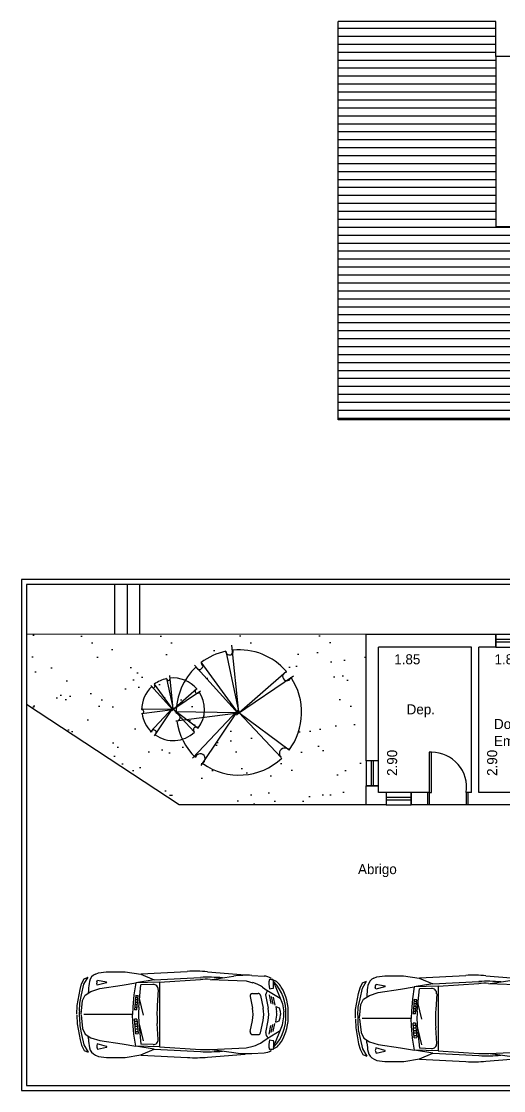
# Model space of a CAD drawing. Extents: x 2.5 to 46, y 0.5 to 35.7.
# Drawn here: x 2.52 to 12.13, y 13.51 to 34.84 of the extents above; entities that cross this region are included whole.
import ezdxf

# ---------------------------------------------------------------- set-up
doc = ezdxf.new("R2010")
doc.units = 0
doc.layers.get('0').update_dxf_attribs({"linetype": 'CONTINUOUS'})
doc.layers.get('DEFPOINTS').update_dxf_attribs({"linetype": 'CONTINUOUS'})
for name, color, linetype in [('ARV', 3, 'CONTINUOUS'), ('BLOCO', 5, 'CONTINUOUS'), ('CINZA', 8, 'CONTINUOUS'), ('HACHURA', 1, 'CONTINUOUS'), ('JARDIM', 3, 'CONTINUOUS'), ('PAREDE', 7, 'CONTINUOUS')]:
    doc.layers.add(name, color=color, linetype=linetype)
doc.styles.add('PADRÃO', font='', dxfattribs={"height": 0.2})
doc.styles.get('PADRÃO').set_extended_font_data('AvantGarde Bk BT')
doc.dimstyles.new('PADRÃOS', dxfattribs={"dimtxt": 0.15, "dimasz": 0.1, "dimexe": 1.25, "dimexo": 0.625, "dimgap": 0.1, "dimtad": 0, "dimjust": 1, "dimzin": 1, "dimdsep": 46, "dimtxsty": 'PADRÃO', "dimcen": 2.5, "dimse1": 1, "dimse2": 1, "dimsd1": 1, "dimsd2": 1, "dimclrt": 1, "dimadec": 0, "dimazin": 0, "dimtfac": 1, "dimtdec": 4, "dimtmove": 0, "dimatfit": 3, "dimfxl": 1, "dimtolj": 1, "dimtzin": 0, "dimarcsym": 0})

# ---------------------------------------------------------------- blocks, each defined once
blk = doc.blocks.new('J50')
at = {"layer": 'BLOCO'}
for p, q in [((0, 0.25), (0, 0)), ((0.5, 0.25), (0, 0.25)), ((0.5, 0), (0.5, 0.25)), ((0.5, 0.15), (0, 0.15)), ((0, 0.1), (0.5, 0.1)), ((0, 0), (0.5, 0))]:
    blk.add_line(p, q, dxfattribs=at)
blk = doc.blocks.new('J1')
at = {"layer": 'BLOCO'}
for p, q in [((0, 0.25), (0, 0)), ((1, 0.25), (0, 0.25)), ((1, 0), (1, 0.25)), ((1, 0.15), (0, 0.15)), ((0, 0.1), (1, 0.1)), ((0, 0), (1, 0))]:
    blk.add_line(p, q, dxfattribs=at)
blk = doc.blocks.new('P80E25')
at = {"layer": 'BLOCO', "ltscale": 0.015}
for p, q in [((0.03, 0.25), (0, 0.25)), ((0, 0.25), (0, 0)), ((0.03, 0.25), (0.03, 0)), ((0.8, 0.25), (0.77, 0.25)), ((0.77, 0.25), (0.77, 0)), ((0.8, 0.25), (0.8, 0)), ((0.8, 0), (0, 0))]:
    blk.add_line(p, q, dxfattribs=at)
at = {"layer": 'BLOCO'}
blk.add_lwpolyline([(0.03, 0.25), (0.08, 0.25), (0.08, 1.05), (0.03, 1.05)], close=True, dxfattribs=at)
at = {"layer": 'BLOCO', "ltscale": 0.015}
blk.add_arc((0.08, 0.352), 0.698, 351.5555, 90, dxfattribs=at)
blk = doc.blocks.new('*D33')
at = {"layer": 'DEFPOINTS', "color": 0, "linetype": 'ByBlock', "ltscale": 0.015}
for p in [(129.309, 149.645), (131.159, 149.645), (131.159, 149.399)]:
    blk.add_point(p, dxfattribs=at)
at = {"color": 1, "linetype": 'ByBlock', "ltscale": 0.015, "insert": (129.88, 149.399), "char_height": 0.2, "attachment_point": 5, "style": 'PADRÃO'}
blk.add_mtext('\\A1;1.85', dxfattribs=at)
blk = doc.blocks.new('*D34')
at = {"layer": 'DEFPOINTS', "color": 0, "linetype": 'ByBlock', "ltscale": 0.015}
for p in [(131.309, 149.645), (133.109, 149.645), (133.109, 149.399)]:
    blk.add_point(p, dxfattribs=at)
at = {"color": 1, "linetype": 'ByBlock', "ltscale": 0.015, "insert": (131.88, 149.399), "char_height": 0.2, "attachment_point": 5, "style": 'PADRÃO'}
blk.add_mtext('\\A1;1.80', dxfattribs=at)
blk = doc.blocks.new('*D35')
at = {"layer": 'DEFPOINTS', "color": 0, "linetype": 'ByBlock', "ltscale": 0.015}
for p in [(131.309, 149.645), (131.574, 149.645), (131.309, 146.745)]:
    blk.add_point(p, dxfattribs=at)
at = {"color": 1, "linetype": 'ByBlock', "ltscale": 0.015, "insert": (131.574, 147.334), "char_height": 0.2, "attachment_point": 5, "rotation": 90, "style": 'PADRÃO'}
blk.add_mtext('\\A1;2.90', dxfattribs=at)
blk = doc.blocks.new('*D36')
at = {"layer": 'DEFPOINTS', "color": 0, "linetype": 'ByBlock', "ltscale": 0.015}
for p in [(129.309, 149.645), (129.579, 149.645), (129.459, 146.745)]:
    blk.add_point(p, dxfattribs=at)
at = {"color": 1, "linetype": 'ByBlock', "ltscale": 0.015, "insert": (129.579, 147.334), "char_height": 0.2, "attachment_point": 5, "rotation": 90, "style": 'PADRÃO'}
blk.add_mtext('\\A1;2.90', dxfattribs=at)
blk = doc.blocks.new('C-01')
for p, q in [((-1.831, 0.842), (-1.773, 0.867)), ((-1.773, 0.867), (-1.616, 0.889)), ((-1.616, 0.889), (-1.24, 0.889)), ((-1.24, 0.889), (-0.927, 0.84)), ((-0.922, 0.847), (0, 0.894)), ((0.402, 0.888), (1.156, 0.828)), ((-2.138, 0.536), (-2.109, 0.646)), ((-2.109, 0.646), (-2.057, 0.747)), ((-2.062, 0.637), (-1.978, 0.781)), ((-2.057, 0.747), (-1.978, 0.781)), ((-1.796, 0.62), (-1.804, 0.658)), ((-1.802, 0.687), (-1.79, 0.721)), ((-1.612, 0.669), (-1.796, 0.62)), ((-1.79, 0.721), (-1.613, 0.684)), ((-0.659, 0.727), (-1.026, 0.665)), ((-0.552, 0.682), (-1.026, 0.665)), ((-0.927, 0.84), (-0.659, 0.727)), ((-0.659, 0.727), (0.263, 0.774)), ((-0.552, 0.682), (0.261, 0.733)), ((-0.552, 0.682), (-0.551, -0.613)), ((0.455, 0.735), (1.176, 0.704)), ((0.488, 0.734), (0.925, 0.798)), ((1.176, 0.704), (1.31, 0.669)), ((1.287, 0.815), (1.531, 0.802)), ((1.708, 0.731), (1.637, 0.736)), ((1.667, 0.743), (1.699, 0.729)), ((1.72, 0.57), (1.72, 0.718)), ((1.72, 0.688), (1.898, 0.248)), ((1.724, 0.718), (1.754, 0.706)), ((-2.196, 0.215), (-2.138, 0.536)), ((-2.143, 0.259), (-2.109, 0.43)), ((-2.109, 0.43), (-2.062, 0.637)), ((-1.972, 0.52), (-1.976, 0.461)), ((-0.966, 0.178), (-0.924, 0.627)), ((-0.684, 0.636), (-0.924, 0.627)), ((-0.58, 0.53), (-0.599, 0.212)), ((1.301, 0.455), (1.411, 0.455)), ((1.503, 0.579), (1.594, 0.516)), ((1.59, 0.519), (1.853, 0.359)), ((1.63, 0.43), (1.666, 0.256)), ((1.641, 0.546), (1.709, 0.557)), ((-2.201, 0.043), (-2.196, 0.215)), ((-2.152, 0.1), (-2.143, 0.259)), ((-1.029, 0.419), (-1.052, 0.126)), ((-0.995, 0.226), (-1.044, 0.226)), ((-0.99, 0.276), (-1.04, 0.276)), ((-0.985, 0.326), (-1.037, 0.326)), ((-0.98, 0.376), (-1.033, 0.376)), ((-1.029, 0.419), (-0.977, 0.411)), ((-1.004, 0.126), (-0.977, 0.411)), ((-0.962, 0.353), (-0.88, 0.023)), ((1.253, 0.394), (1.301, 0.16)), ((1.46, 0.415), (1.513, 0.16)), ((1.564, 0.395), (1.613, 0.16)), ((1.674, 0.395), (1.707, 0.239)), ((1.714, 0.379), (1.747, 0.222)), ((1.898, 0.248), (1.925, 0.086)), ((-1.091, 0.034), (-2.064, 0.034)), ((-1.004, 0.126), (-1.052, 0.126)), ((-0.999, 0.176), (-1.048, 0.176)), ((1.764, 0.193), (1.781, 0.086)), ((1.764, 0.193), (1.831, 0.165)), ((1.831, 0.165), (1.855, 0.103)), ((1.855, 0.103), (1.859, 0.037)), ((1.855, -0.029), (1.859, 0.037)), ((-2.152, -0.034), (-2.143, -0.193)), ((-2.143, -0.193), (-2.108, -0.364)), ((-1.029, -0.351), (-1.052, -0.058)), ((-1.004, -0.058), (-1.052, -0.058)), ((-0.999, -0.108), (-1.048, -0.108)), ((-0.995, -0.158), (-1.044, -0.158)), ((-0.99, -0.208), (-1.04, -0.208)), ((-1.004, -0.058), (-0.977, -0.343)), ((-0.966, -0.11), (-0.923, -0.559)), ((-0.962, -0.16), (-0.88, -0.49)), ((-0.579, -0.461), (-0.598, -0.143)), ((1.256, -0.307), (1.302, -0.087)), ((1.463, -0.328), (1.513, -0.087)), ((1.565, -0.322), (1.613, -0.087)), ((1.63, -0.356), (1.666, -0.183)), ((1.674, -0.322), (1.707, -0.165)), ((1.714, -0.305), (1.747, -0.148)), ((1.721, -0.615), (1.898, -0.174)), ((1.764, -0.12), (1.781, -0.013)), ((1.764, -0.12), (1.831, -0.091)), ((1.831, -0.091), (1.855, -0.029)), ((1.898, -0.174), (1.925, -0.013)), ((-2.108, -0.364), (-2.061, -0.571)), ((-1.971, -0.453), (-1.975, -0.394)), ((-0.985, -0.258), (-1.037, -0.258)), ((-0.98, -0.308), (-1.033, -0.308)), ((-1.029, -0.351), (-0.977, -0.343)), ((1.305, -0.367), (1.414, -0.367)), ((1.591, -0.446), (1.854, -0.285)), ((-2.061, -0.571), (-1.976, -0.714)), ((-1.795, -0.553), (-1.803, -0.591)), ((-1.801, -0.62), (-1.789, -0.654)), ((-1.611, -0.602), (-1.795, -0.553)), ((-1.789, -0.654), (-1.611, -0.617)), ((-0.552, -0.613), (-1.026, -0.596)), ((-0.659, -0.658), (-1.025, -0.596)), ((-0.683, -0.567), (-0.924, -0.558)), ((-0.551, -0.613), (0.263, -0.663)), ((0.457, -0.664), (1.177, -0.632)), ((1.177, -0.632), (1.311, -0.596)), ((1.504, -0.506), (1.595, -0.442)), ((1.642, -0.472), (1.71, -0.484)), ((1.721, -0.496), (1.721, -0.645)), ((1.726, -0.645), (1.755, -0.632)), ((-1.829, -0.776), (-1.771, -0.8)), ((-1.771, -0.8), (-1.614, -0.821)), ((-1.614, -0.821), (-1.238, -0.821)), ((-1.238, -0.821), (-0.925, -0.772)), ((-0.925, -0.772), (-0.657, -0.658)), ((-0.92, -0.779), (0.002, -0.824)), ((-0.659, -0.658), (0.263, -0.705)), ((0.403, -0.818), (1.157, -0.755)), ((0.49, -0.663), (0.927, -0.726)), ((1.289, -0.742), (1.533, -0.729)), ((1.709, -0.658), (1.638, -0.662)), ((1.668, -0.669), (1.7, -0.656))]:
    blk.add_line(p, q)
for points in [[(-2.118, 0.039), (-2.09, 0.311), (-2.037, 0.422), (-1.921, 0.496), (-1.745, 0.554), (-1.3, 0.617), (-1.026, 0.665), (-1.064, 0.428), (-1.083, 0.18), (-1.091, 0.034)], [(-2.201, 0.023), (-2.195, -0.149), (-2.137, -0.47), (-2.107, -0.58), (-2.055, -0.681), (-1.976, -0.714)], [(-2.118, 0.027), (-2.089, -0.245), (-2.036, -0.356), (-1.92, -0.429), (-1.744, -0.487), (-1.299, -0.55), (-1.025, -0.596), (-1.063, -0.36), (-1.083, -0.112), (-1.091, 0.034)]]:
    blk.add_lwpolyline(points)
for centre, radius, start, end in [((0.157, -2.15), 3.048, 85.3952, 92.9452), ((-0.452, 0.416), 1.524, 169.4663, 176.0811), ((-1.753, 0.658), 0.2, 112.7478, 169.4663), ((-1.755, 0.669), 0.0508, 159.9787, 192.5384), ((-1.614, 0.676), 0.00762, 284.96, 78.1125), ((0.377, -1.092), 1.829, 87.5491, 93.6237), ((0.42, -2.27), 3.048, 84.6964, 92.9452), ((1.192, -1.011), 1.829, 86.9998, 98.3676), ((1.154, 0.08), 0.61, 55.07, 75.2551), ((1.517, 0.518), 0.284, 57.3299, 87.1824), ((1.99, 0.648), 0.364, 166.0961, 196.3535), ((1.707, 0.718), 0.0127, 0, 86.3304), ((1.12, 0.093), 0.847, 356.2451, 44.5195), ((1.695, 0.565), 0.152, 46.3836, 67.2014), ((1.5, 0.36), 0.436, 30.4577, 46.3836), ((-0.68, 0.536), 0.1, 356.7256, 92.0722), ((1.301, 0.405), 0.05, 90, 191.7694), ((1.411, 0.405), 0.05, 11.7694, 90), ((1.662, 0.416), 0.1, 118.178, 191.7694), ((1.707, 0.57), 0.0127, 279.6077, 360), ((1.003, 0.068), 1.012, 358.0694, 30.4577), ((-0.935, 0.034), 1.219, 176.8942, 183.2188), ((0.551, 0.036), 1.524, 174.6214, 185.4916), ((2.444, 0.037), 3.048, 176.7256, 183.3874), ((0.704, 0.036), 0.61, 348.3436, 11.7694), ((0.916, 0.036), 0.61, 348.3436, 11.7694), ((1.016, 0.036), 0.61, 348.3436, 11.7694), ((1.12, -0.02), 0.847, 315.5935, 3.8679), ((1.481, 0.037), 0.305, 350.7246, 9.3883), ((1.003, 0.004), 1.012, 329.6553, 2.0435), ((1.624, 0.037), 0.305, 350.7246, 9.3883), ((1.305, -0.317), 0.05, 168.3436, 270), ((1.414, -0.317), 0.05, 270, 348.3436), ((1.663, -0.342), 0.1, 168.3436, 242.009), ((-0.451, -0.346), 1.524, 184.0319, 190.6466), ((-1.752, -0.591), 0.2, 190.6466, 247.3652), ((-1.753, -0.602), 0.0508, 167.5746, 200.1342), ((-1.613, -0.609), 0.00762, 282.0005, 75.153), ((-0.679, -0.467), 0.1, 267.9278, 3.3874), ((1.154, -0.007), 0.61, 284.8579, 305.0429), ((1.991, -0.574), 0.364, 163.7595, 194.0169), ((1.708, -0.496), 0.0127, 0.113, 80.5053), ((1.696, -0.492), 0.152, 292.9116, 313.7293), ((1.5, -0.287), 0.436, 313.7293, 329.6553), ((0.153, 2.22), 3.048, 267.1678, 274.7177), ((0.375, 1.163), 1.829, 266.4893, 272.5638), ((0.42, 2.339), 3.048, 267.0548, 275.3036), ((1.189, 1.084), 1.829, 261.7454, 273.1132), ((1.518, -0.445), 0.284, 272.9306, 302.783), ((1.709, -0.645), 0.0127, 273.7825, 0.113)]:
    blk.add_arc(centre, radius, start, end)
blk = doc.blocks.new('A_03')
at = {"layer": 'ARV'}
for p, q in [((-0.164, 0.667), (-0.032, 0.054)), ((-0.032, 0.054), (-0.102, 0.726)), ((-0.413, 0.556), (-0.04, 0.044)), ((-0.04, 0.044), (-0.476, 0.526)), ((-0.057, 0.029), (0.441, 0.467)), ((0.512, 0.415), (-0.057, 0.029)), ((-0.04, 0.051), (-0.672, 0.059)), ((-0.663, -0.03), (-0.04, 0.051)), ((-0.494, -0.401), (-0.04, 0.081)), ((-0.04, 0.081), (-0.413, -0.475)), ((-0.032, 0.054), (0.468, -0.32)), ((0.388, -0.394), (-0.032, 0.054))]:
    blk.add_line(p, q, dxfattribs=at)
for centre, radius, start, end in [((-0.032, 0.054), 0.625, 102.158, 127.2526), ((-0.127, 0.664), 0.037, 175.6543, 19.6938), ((-0.032, 0.054), 0.625, 41.0541, 95.5311), ((-0.427, 0.516), 0.0334, 201.2821, 48.2736), ((-0.032, 0.054), 0.625, 133.2426, 180.9743), ((0.446, 0.414), 0.0427, 89.2094, 344.6286), ((-0.032, 0.054), 0.625, 323.2022, 33.8211), ((-0.655, 0.006), 0.0378, 285.6846, 88.001), ((-0.032, 0.054), 0.625, 187.876, 225.8833), ((0.426, -0.355), 0.0546, 40.7148, 224.88), ((-0.419, -0.408), 0.0497, 310.6567, 163.4448), ((-0.032, 0.054), 0.625, 234.6715, 313.133)]:
    blk.add_arc(centre, radius, start, end, dxfattribs=at)

msp = doc.modelspace()

# ---------------------------------------------------------------- hatches: boundary and pattern name
at = {"layer": 'HACHURA', "ltscale": 0.015}
h = msp.add_hatch(dxfattribs=at)
h.set_pattern_fill('ANSI31', color=256, scale=0.05, angle=135, style=0)
h.set_pattern_definition([(180, (-119.62809, -132.93956), (-3e-17, -0.15875), [])])
h.paths.add_polyline_path([(11.979, 30.736), (11.979, 34.136), (11.979, 34.836), (8.831, 34.836), (8.831, 26.886), (14.821, 26.886), (14.821, 27.336), (14.821, 27.764), (14.821, 29.264), (14.821, 30.736)])
h = msp.add_hatch(dxfattribs=at)
h.set_pattern_fill('NET', color=256, scale=0.1, style=0)
h.set_pattern_definition([(0, (-119.66818, -127.28956), (0, 0.3175), []), (90, (-119.66818, -127.28956), (-0.3175, 2e-17), [])])
edge = h.paths.add_edge_path()
edge.add_line((18.241, 20.284), (18.091, 20.284))
edge.add_line((18.091, 20.284), (18.091, 20.314))
edge.add_line((18.091, 20.314), (18.091, 20.552))
edge.add_line((18.091, 20.552), (18.004, 20.552))
edge.add_line((18.004, 20.552), (17.974, 20.552))
edge.add_line((17.974, 20.552), (17.974, 20.702))
edge.add_line((17.974, 20.702), (17.924, 20.702))
edge.add_line((17.924, 20.702), (17.924, 21.502))
edge.add_arc((17.924, 20.804), 0.698, 90, 188.4445)
edge.add_line((17.234, 20.702), (17.234, 20.552))
edge.add_line((17.234, 20.552), (17.204, 20.552))
edge.add_line((17.204, 20.552), (17.091, 20.552))
edge.add_line((17.091, 20.552), (17.091, 20.325))
edge.add_line((17.091, 20.325), (17.091, 20.295))
edge.add_line((17.091, 20.295), (16.941, 20.295))
edge.add_arc((16.838, 19.605), 0.698, 81.5555, 104.4341)
edge.add_arc((16.838, 19.605), 0.698, 119.5616, 180)
edge.add_line((16.141, 19.605), (16.941, 19.605))
edge.add_line((16.941, 19.605), (16.941, 19.555))
edge.add_line((16.941, 19.555), (17.091, 19.555))
edge.add_line((17.091, 19.555), (17.091, 19.525))
edge.add_line((17.091, 19.525), (17.091, 19.305))
edge.add_line((17.091, 19.305), (18.091, 19.305))
edge.add_line((18.091, 19.305), (18.091, 19.514))
edge.add_line((18.091, 19.514), (18.091, 19.544))
edge.add_line((18.091, 19.544), (18.241, 19.544))
edge.add_line((18.241, 19.544), (18.241, 19.594))
edge.add_line((18.241, 19.594), (19.041, 19.594))
edge.add_arc((18.343, 19.594), 0.698, 0, 98.4445)
h.paths.add_polyline_path([(17.924, 21.502), (17.974, 21.502), (17.974, 20.702), (18.004, 20.702), (18.091, 20.702), (18.091, 22.355), (17.993, 22.355), (17.963, 22.355), (17.963, 21.555), (17.913, 21.555, -0.45807), (17.223, 22.355), (17.193, 22.355), (16.675, 22.355), (15.975, 22.355), (15.975, 21.755), (15.375, 21.755), (15.375, 22.355), (15.091, 22.355), (14.091, 22.355), (13.591, 22.355), (13.591, 21.707), (13.591, 21.677), (13.591, 20.937), (13.591, 20.907), (13.591, 20.805), (13.696, 20.805), (13.726, 20.805), (13.726, 20.655), (13.776, 20.655), (13.776, 19.855, 0.45807), (14.466, 20.655), (14.466, 20.805), (14.496, 20.805), (17.091, 20.805), (17.091, 20.702), (17.204, 20.702), (17.234, 20.702, -0.45807)])
h.paths.add_polyline_path([(15.052, 21.705), (14.452, 21.705), (14.452, 22.305), (15.052, 22.305)], flags=16)
h.paths.add_polyline_path([(17.913, 22.355), (17.963, 22.355), (17.963, 22.605), (17.223, 22.605), (17.223, 22.355, 0.45807), (17.913, 21.555)])
edge = h.paths.add_edge_path()
edge.add_line((15.137, 20.655), (14.496, 20.655))
edge.add_line((14.496, 20.655), (14.466, 20.655))
edge.add_arc((13.776, 20.553), 0.698, -90, 8.4445, ccw=False)
edge.add_line((13.776, 19.855), (13.726, 19.855))
edge.add_line((13.726, 19.855), (13.726, 20.655))
edge.add_line((13.726, 20.655), (13.696, 20.655))
edge.add_line((13.696, 20.655), (13.591, 20.655))
edge.add_line((13.591, 20.655), (13.591, 19.455))
edge.add_line((13.591, 19.455), (14.13, 19.455))
edge.add_arc((14.697, 19.705), 0.62, 180, 203.78, ccw=False)
edge.add_arc((14.077, 19.705), 0.62, 336.22, 360, ccw=False)
edge.add_line((14.645, 19.455), (15.137, 19.455))
edge.add_line((15.137, 19.455), (15.137, 20.655))
edge = h.paths.add_edge_path()
edge.add_arc((16.731, 20.405), 0.62, 156.22, 180, ccw=False)
edge.add_line((16.164, 20.655), (15.287, 20.655))
edge.add_line((15.287, 20.655), (15.287, 19.455))
edge.add_line((15.287, 19.455), (16.941, 19.455))
edge.add_line((16.941, 19.455), (16.941, 19.525))
edge.add_line((16.941, 19.525), (16.941, 19.555))
edge.add_line((16.941, 19.555), (16.141, 19.555))
edge.add_line((16.141, 19.555), (16.141, 19.605))
edge.add_arc((16.838, 19.605), 0.698, 119.5616, 180, ccw=False)
h.paths.add_polyline_path([(16.125, 19.815), (16.7, 19.815), (16.7, 20.121), (16.125, 20.121)], flags=25)
h.paths.add_polyline_path([(13.841, 22.264), (14.473, 22.264), (14.473, 21.956), (13.841, 21.956)], flags=24)
h.paths.add_polyline_path([(13.719, 20.185), (14.432, 20.185), (14.432, 20.497), (13.719, 20.497)], flags=25)
h.paths.add_polyline_path([(14.808, 21.409), (15.438, 21.409), (15.438, 21.715), (14.808, 21.715)], flags=24)
h.paths.add_polyline_path([(11.891, 22.264), (12.533, 22.264), (12.533, 21.956), (11.891, 21.956)], flags=9)
h.paths.add_polyline_path([(11.752, 19.705), (11.752, 20.383), (12.06, 20.383), (12.06, 19.705)], flags=9)
h.paths.add_polyline_path([(18.491, 22.302), (19.169, 22.302), (19.169, 21.994), (18.491, 21.994)], flags=9)
h.paths.add_polyline_path([(19.943, 21.427), (19.943, 22.105), (20.251, 22.105), (20.251, 21.427)], flags=9)
h.paths.add_polyline_path([(11.86, 20.258), (13.088, 20.258), (13.088, 20.646), (11.86, 20.646)], flags=9)
h.paths.add_polyline_path([(11.874, 20.663), (12.768, 20.663), (12.768, 20.97), (11.874, 20.97)], flags=9)
h.paths.add_polyline_path([(18.78, 21.041), (19.62, 21.041), (19.62, 21.42), (18.78, 21.42)], flags=9)
at = {"layer": 'JARDIM', "ltscale": 0.015}
h = msp.add_hatch(dxfattribs=at)
h.set_pattern_fill('AR-SAND', color=256, scale=0.02, style=0)
h.set_pattern_definition([(37.5, (-119.6281, -132.93956), (-0.0320006, 0.9788265), [0, -0.77216, 0, -0.8636, 0, -0.8255]), (7.5, (-119.6281, -132.9396), (0.8990466, 1.43365), [0, -0.41656, 0, -0.69596, 0, -0.2667]), (327.5, (-120.2529, -132.93956), (1.5819847, 0.0028744), [0, -0.254, 0, -0.9144, 0, -1.1938]), (317.5, (-120.2529, -132.9396), (1.527113, 0.445859), [0, -0.127, 0, -0.59944, 0, -0.6858])])
h.paths.add_polyline_path([(9.391, 22.605), (2.616, 22.61), (2.616, 21.206), (5.663, 19.205), (9.391, 19.205), (9.391, 19.583), (9.391, 20.083)])
h.paths.add_polyline_path([(7.855, 20.301, 0.003027), (7.854, 20.302), (7.816, 20.331, 0.807593), (7.689, 20.159), (7.694, 20.154, -0.015246), (7.689, 20.159), (6.864, 21.04), (6.804, 21), (6.838, 21.03), (6.827, 21.042), (6.796, 21.038), (6.18, 20.122, 0.889994), (5.984, 20.152, -0.089996), (5.724, 20.515, -0.23394), (5.177, 20.606), (5.206, 20.649, 0.889994), (5.108, 20.664, -0.168515), (4.924, 21.03), (4.939, 21.032, 0.795547), (4.918, 21.103, 0.000014), (4.918, 21.103, -0.211744), (5.116, 21.569, 0.020722), (5.116, 21.567), (5.519, 21.122), (5.521, 21.124), (5.165, 21.611, -0.109808), (5.411, 21.724, -0.010377), (5.411, 21.726), (5.416, 21.705, 0.614169), (5.482, 21.707), (5.479, 21.735, -0.123984), (5.781, 21.691, -0.069344), (5.997, 21.96), (6.805, 21.067), (6.809, 21.071), (6.097, 22.045, -0.109808), (6.59, 22.272, -0.010377), (6.59, 22.275), (6.599, 22.234, 0.92465), (6.733, 22.295, -0.242286), (7.797, 21.871), (6.858, 21.047), (6.866, 21.042), (7.888, 21.734, 0.038636), (7.892, 21.746, -0.318335)], flags=16)
h.paths.add_polyline_path([(6.043, 20.739, 0.003027), (6.043, 20.739), (6.024, 20.753, 0.807593), (5.961, 20.668), (5.963, 20.665, -0.015246), (5.961, 20.668), (5.548, 21.108), (5.518, 21.088), (5.535, 21.103), (5.53, 21.109), (5.514, 21.107), (5.206, 20.649, 0.889994), (5.108, 20.664, -0.168515), (4.924, 21.03), (4.939, 21.032, 0.795547), (4.918, 21.103, 0.000014), (4.918, 21.103, -0.211744), (5.116, 21.569, 0.020722), (5.116, 21.567), (5.519, 21.122), (5.521, 21.124), (5.165, 21.611, -0.109808), (5.411, 21.724, -0.010377), (5.411, 21.726), (5.416, 21.705, 0.614169), (5.482, 21.707), (5.479, 21.735, -0.244077), (6.014, 21.524), (5.545, 21.112), (5.549, 21.109), (6.06, 21.455, 0.038636), (6.062, 21.461, -0.318335)], flags=0)

# ---------------------------------------------------------------- linework, layer by layer
at = {"layer": 'CINZA', "ltscale": 0.015}
for p, q in [((4.381, 22.609), (4.381, 23.605)), ((4.631, 22.609), (4.631, 23.605)), ((4.881, 22.609), (4.881, 23.605)), ((9.391, 22.605), (2.616, 22.61)), ((5.663, 19.205), (2.616, 21.206)), ((9.391, 19.205), (5.663, 19.205))]:
    msp.add_line(p, q, dxfattribs=at)
at = {"layer": 'PAREDE', "ltscale": 0.015}
for p, q in [((8.831, 26.886), (8.831, 34.836)), ((11.979, 34.836), (8.831, 34.836)), ((11.979, 34.136), (11.979, 34.836)), ((11.979, 34.136), (11.979, 30.736)), ((14.174, 34.136), (11.979, 34.136)), ((14.821, 30.736), (11.979, 30.736)), ((14.821, 26.886), (8.831, 26.886)), ((9.391, 20.083), (9.391, 22.605)), ((11.979, 22.605), (9.391, 22.605)), ((11.979, 22.355), (11.979, 22.605)), ((11.491, 22.355), (9.641, 22.355)), ((9.641, 20.083), (9.641, 22.355)), ((11.491, 19.455), (11.491, 22.355)), ((11.641, 19.455), (11.641, 22.355)), ((11.979, 22.355), (11.641, 22.355)), ((9.641, 20.083), (9.391, 20.083)), ((9.391, 19.205), (9.391, 19.583)), ((9.641, 19.583), (9.391, 19.583)), ((9.641, 19.455), (9.641, 19.583)), ((9.791, 19.455), (9.641, 19.455)), ((9.791, 19.455), (9.791, 19.205)), ((10.291, 19.455), (10.291, 19.205)), ((10.618, 19.455), (10.291, 19.455)), ((10.618, 19.455), (10.618, 19.205)), ((11.491, 19.455), (11.418, 19.455)), ((11.418, 19.455), (11.418, 19.205)), ((13.441, 19.455), (11.641, 19.455)), ((9.791, 19.205), (9.391, 19.205)), ((10.618, 19.205), (10.291, 19.205)), ((15.468, 19.205), (11.418, 19.205))]:
    msp.add_line(p, q, dxfattribs=at)
at = {"layer": 'PAREDE'}
msp.add_lwpolyline([(2.516, 13.505), (36.716, 13.505), (36.716, 23.705), (2.516, 23.705)], close=True, dxfattribs=at)
msp.add_lwpolyline([(18.038, 13.605), (36.616, 13.605), (36.616, 23.605), (2.616, 23.605), (2.616, 13.605), (17.888, 13.605)], dxfattribs=at)

# ---------------------------------------------------------------- block references
at = {"layer": 'BLOCO', "ltscale": 0.015, "xscale": 2, "yscale": 2, "zscale": 2}
msp.add_blockref('A_03', (6.919, 20.941), dxfattribs=at)
at = {"layer": 'BLOCO', "ltscale": 0.015}
for name, p in [('A_03', (5.575, 21.059)), ('C-01', (5.824, 14.989)), ('C-01', (11.378, 14.909))]:
    msp.add_blockref(name, p, dxfattribs=at)
at = {"layer": 'PAREDE', "ltscale": 0.015}
for name, p in [('J1', (11.979, 22.355)), ('P80E25', (10.618, 19.205)), ('J50', (9.791, 19.205))]:
    msp.add_blockref(name, p, dxfattribs=at)
at = {"layer": 'PAREDE', "ltscale": 0.015, "rotation": 90}
msp.add_blockref('J50', (9.641, 19.583), dxfattribs=at)

# ---------------------------------------------------------------- texts
at = {"layer": 'HACHURA', "ltscale": 0.015, "style": 'PADRÃO'}
for s, p in [('Dep.', (10.199, 21.012)), ('Dorm.', (11.942, 20.719)), ('Empreg.', (11.942, 20.381)), ('Abrigo', (9.229, 17.824))]:
    msp.add_text(s, height=0.2, dxfattribs=at).set_placement(p)

# ---------------------------------------------------------------- dimensions: what is measured, and where the dimension line sits
at = {"layer": 'HACHURA', "ltscale": 0.015}
for base, p1, p2, picture, middle in [((11.491, 22.11), (9.641, 22.355), (11.491, 22.355), '*D33', (10.212, 22.11)), ((13.441, 22.11), (11.641, 22.355), (13.441, 22.355), '*D34', (12.212, 22.11))]:
    dim = msp.add_linear_dim(base=base, p1=p1, p2=p2, dimstyle='PADRÃOS', dxfattribs=at)
    dim.commit()
    dim.dimension.update_dxf_attribs({"geometry": picture, "text_midpoint": middle, "insert": (-119.668, -127.29)})
for base, p1, p2, picture, middle in [((9.911, 22.355), (9.791, 19.455), (9.641, 22.355), '*D36', (9.911, 20.044)), ((11.906, 22.355), (11.641, 19.455), (11.641, 22.355), '*D35', (11.906, 20.044))]:
    dim = msp.add_linear_dim(base=base, p1=p1, p2=p2, angle=90, dimstyle='PADRÃOS', dxfattribs=at)
    dim.commit()
    dim.dimension.update_dxf_attribs({"geometry": picture, "text_midpoint": middle, "insert": (-119.668, -127.29)})

doc.saveas('drawing.dxf')
